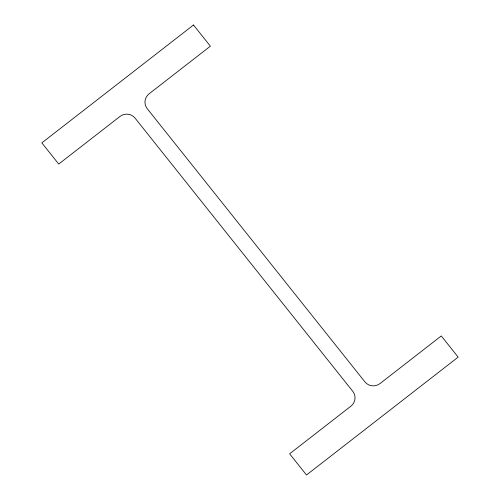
<?xml version="1.0" encoding="UTF-8"?>
<svg xmlns="http://www.w3.org/2000/svg" width="500" height="500" viewBox="0 0 500 500"><rect width="100%" height="100%" fill="white"/><g stroke="black" fill="none" stroke-linecap="round" stroke-linejoin="round"><path stroke-width="0.75" d="M193.5 25L41.844 142.875L58.725 164.056L119.981 116.444A10.775 10.525 -22.5 0 1 135.044 118.088L352.8 391.356A10.775 10.525 -22.5 0 1 350.881 406.206L289.625 453.819L306.5 475L458.156 357.125L441.275 335.944L380.019 383.556A10.775 10.525 -22.5 0 1 364.956 381.912L147.2 108.644A10.775 10.525 -22.5 0 1 149.119 93.794L210.375 46.181L193.5 25"/></g></svg>
